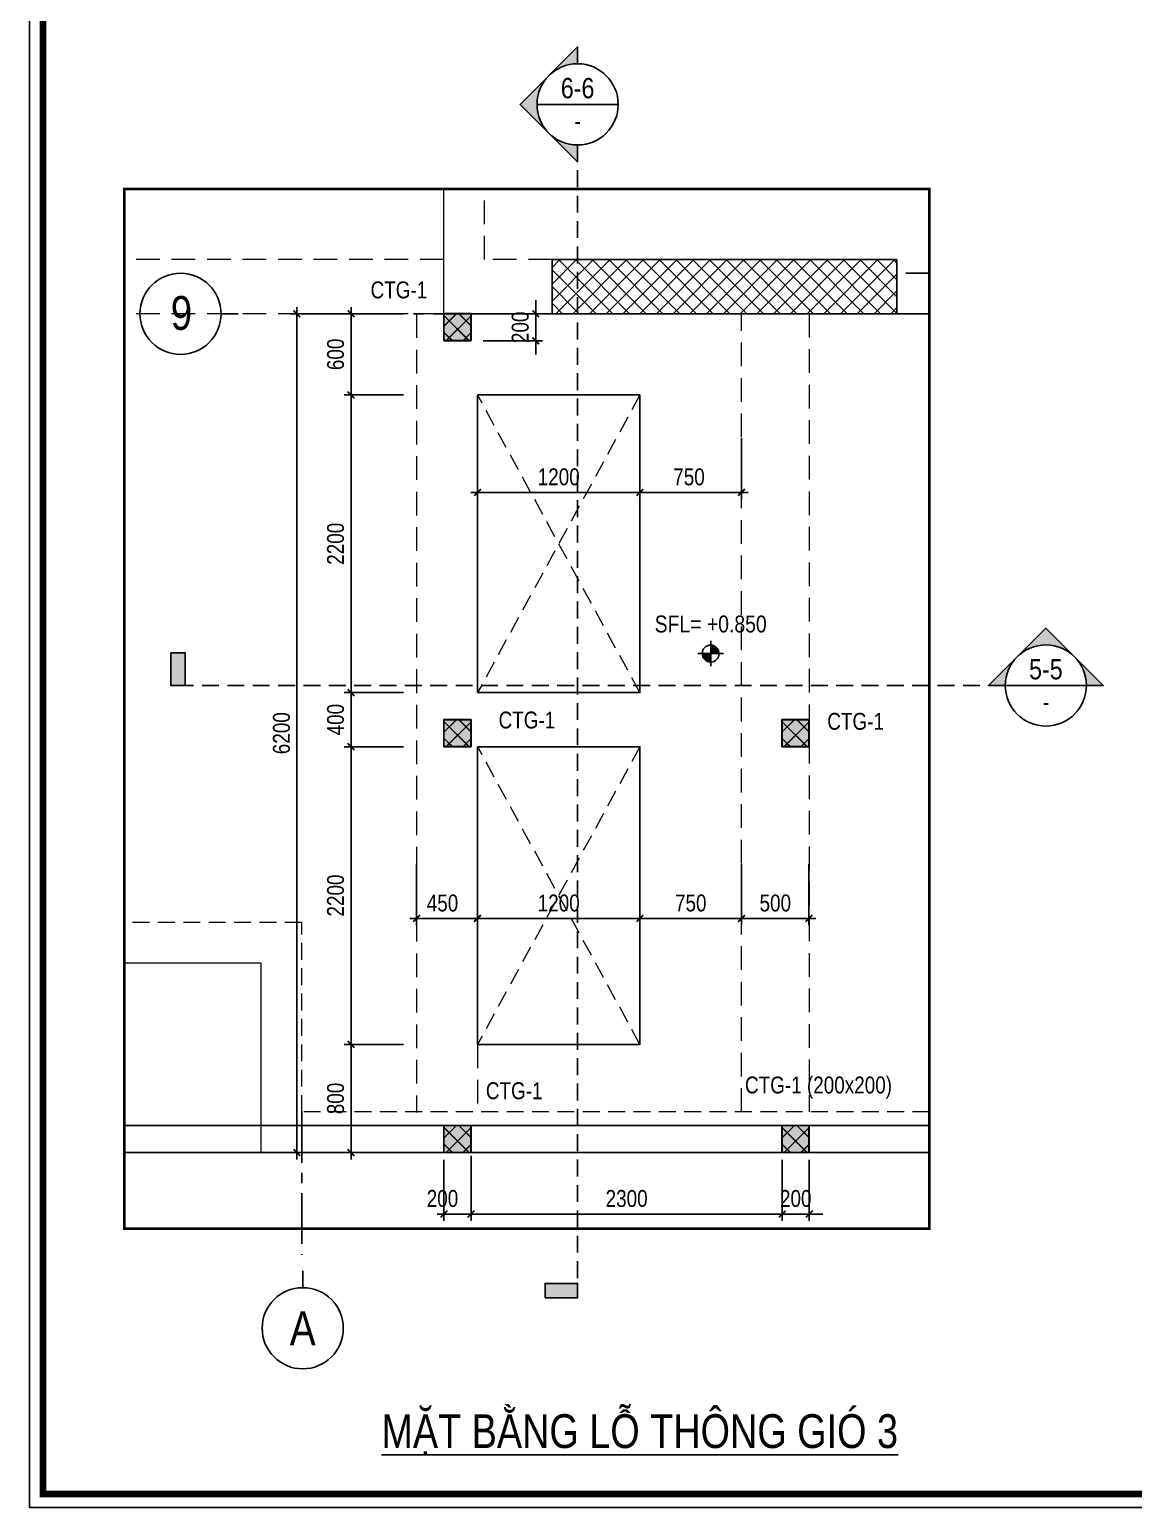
# Model space of a CAD drawing. Header units: millimetres. Extents: x -3582679 to -3542129, y 680309 to 797609.
# Drawn here: x -3582679 to -3574520, y 769409 to 780333 of the extents above; entities that cross this region are included whole.
import ezdxf
from ezdxf.enums import TextEntityAlignment as Align

# ---------------------------------------------------------------- set-up
doc = ezdxf.new("R2010")
doc.units = ezdxf.units.MM
doc.header["$LTSCALE"] = 100
doc.header["$MEASUREMENT"] = 0
for name, pattern in [('BLOCK A - CHI TIET THANG 4$0$HIDDEN', [0.375, 0.25, -0.125]), ('BLOCK B - CHI TIET THANG 5$0$$0$HIDDEN', [0.375, 0.25, -0.125]), ('CENTER', [2, 1.25, -0.25, 0.25, -0.25]), ('HIDDEN', [0.375, 0.25, -0.125])]:
    doc.linetypes.add(name, pattern=pattern)
doc.layers.get('0').update_dxf_attribs({"lineweight": 9})
for name, color, linetype, lineweight in [("'S_General_Hidden_1 Thin", 1, 'HIDDEN', 18), ('NS-Pier', 150, 'Continuous', 9), ('S_Concrete_Cont_1 Opening', 8, 'HIDDEN', 5), ('S_Concrete_Cont_2 Normal', 2, 'Continuous', 13)]:
    doc.layers.add(name, color=color, linetype=linetype, lineweight=lineweight)
for name, color, linetype in [('01PM. TEXT A', 3, 'Continuous'), ('02PM. TEXT B', 4, 'Continuous'), ('03PM. TEXT C', 1, 'Continuous'), ('04PM. THIN', 7, 'Continuous'), ('05PM. FRAME', 4, 'Continuous'), ('06PM. HIDDEN', 4, 'HIDDEN'), ('07PM. WACO', 6, 'Continuous'), ('11PM. DIM', 2, 'Continuous'), ('12PM. GRID', 8, 'CENTER'), ('13PM. HATCH', 8, 'Continuous'), ('BLOCK A - CHI TIET THANG 4$0$Ky hieu Truc', 1, 'Continuous'), ('Vach VH3', 3, 'Continuous')]:
    doc.layers.add(name, color=color, linetype=linetype)
doc.styles.add('[PMDC2013]STYLE', font='arial.ttf', dxfattribs={"width": 0.8})
doc.styles.add('BLOCK A - CHI TIET THANG 1$0$VNI-HelveC', font='VHELVCN_0.TTF')
doc.styles.add('BLOCK A - CHI TIET THANG 4$0$VNI-HelveC', font='VHELVCN_0.TTF')
doc.styles.add('BLOCK B - CHI TIET THANG 5$0$$0$Title Block Bold', font='VHELVEB_0.TTF')
doc.styles.add('BLOCK B - CHI TIET THANG 5$0$VNI-HelveCB', font='VHELVCB_0.TTF')
doc.dimstyles.new('20', dxfattribs={"dimtxt": 250, "dimasz": 200, "dimexe": 250, "dimexo": 0, "dimgap": 100, "dimtad": 1, "dimdec": 0, "dimlfac": 0.2, "dimzin": 0, "dimdsep": 46, "dimtxsty": '[PMDC2013]STYLE', "dimblk": 'TICK', "dimcen": 0, "dimdle": 300, "dimclrd": 2, "dimclre": 2, "dimclrt": 4, "dimadec": 0, "dimazin": 0, "dimtfac": 0.004, "dimtdec": 0, "dimtix": 1, "dimtmove": 2, "dimatfit": 3, "dimldrblk": 'TICK', "dimfxl": 1, "dimtvp": 0.8, "dimtolj": 1, "dimtzin": 0, "dimarcsym": 0})

# ---------------------------------------------------------------- blocks, each defined once
blk = doc.blocks.new('CHG_XX_Khung ten')
blk.add_lwpolyline([(15, 579), (826, 579), (826, 15), (15, 15)], close=True)
at = {"color": 4, "linetype": 'Continuous', "const_width": 1}
blk.add_lwpolyline([(17, 577), (824, 577), (824, 17), (17, 17)], close=True, dxfattribs=at)
blk = doc.blocks.new('*U202')
h = blk.add_hatch(color=256)
edge = h.paths.add_edge_path()
edge.add_line((-600, 0), (-849, 0))
edge.add_line((-849, 0), (0, 849))
edge.add_line((0, 849), (849, 0))
edge.add_line((849, 0), (600, 0))
edge.add_arc((0, 0), 600, 360, 540)
blk.add_hatch(color=256).paths.add_polyline_path([(-12938, 480), (-12723, 480), (-12723, 0), (-12938, 0)])
at = {"linetype": 'BLOCK B - CHI TIET THANG 5$0$$0$HIDDEN', "ltscale": 10}
blk.add_line((-600, 0), (-12938, 0), dxfattribs=at)
blk.add_line((-600, 0), (600, 0))
blk.add_lwpolyline([(-600, 0), (-849, 0), (0, 849), (849, 0), (600, 0, 1)], format="xyb", close=True)
blk.add_lwpolyline([(-12938, 480), (-12723, 480), (-12723, 0), (-12938, 0)], close=True)
blk.add_circle((0, 0), 600)
at = {"style": 'BLOCK B - CHI TIET THANG 5$0$$0$Title Block Bold', "flags": 8}
blk.add_attdef('VIEWNUMBER', text='', height=300, dxfattribs=at).set_placement((0, 0), align=Align.BOTTOM_CENTER)
blk.add_attdef('DRAWINGREFERENCE', text='', height=250, dxfattribs=at).set_placement((0, -120), align=Align.TOP_CENTER)
blk = doc.blocks.new('BLOCK A - CHI TIET THANG 1$0$13123123213')
at = {"linetype": 'ByBlock'}
h = blk.add_hatch(color=0, dxfattribs=at)
h.paths.add_polyline_path([(0, 1), (0, 0), (1, 0, 0.414214)])
h.paths.add_polyline_path([(0, 0), (-1, 0, 0.414214), (0, -1)])
at = {"color": 0, "linetype": 'ByBlock'}
for p, q in [((-1.5, 0), (1.5, 0)), ((0, -1.5), (0, 1.5))]:
    blk.add_line(p, q, dxfattribs=at)
blk.add_circle((0, 0), 1, dxfattribs=at)
at = {"color": 0, "linetype": 'ByBlock', "lineweight": -2, "style": 'BLOCK A - CHI TIET THANG 1$0$VNI-HelveC'}
for tag, p in [('TEXT1', (0, 10.5)), ('TEXT2', (0, 7)), ('TEXT3', (0, 3.5))]:
    blk.add_attdef(tag, text='', height=2, dxfattribs=at).set_placement(p, align=Align.MIDDLE_CENTER)
blk = doc.blocks.new('BLOCK A - CHI TIET THANG 4$0$HTT-Grid')
at = {"layer": '05PM. FRAME', "linetype": 'ByBlock', "lineweight": -2}
blk.add_line((0, -2.5), (0, 0), dxfattribs=at)
blk.add_circle((0, -8.5), 6, dxfattribs=at)
at = {"layer": '03PM. TEXT C', "linetype": 'ByBlock', "lineweight": -2, "style": 'BLOCK A - CHI TIET THANG 4$0$VNI-HelveC'}
blk.add_attdef('GRID', text='', height=5, dxfattribs=at).set_placement((0, -8.5), align=Align.MIDDLE)
blk = doc.blocks.new('TICK')
at = {"color": 0, "linetype": 'ByBlock'}
blk.add_line((1, 0), (-1, 0), dxfattribs=at)
at = {"color": 7, "linetype": 'ByBlock', "const_width": 0.25}
blk.add_lwpolyline([(-0.5, -0.5), (0.5, 0.5)], dxfattribs=at)
blk = doc.blocks.new('*D84')
at = {"layer": '11PM. DIM', "color": 2, "lineweight": -2, "ltscale": 0.3, "transparency": 16777216}
for p, q in [((-3579915, 778232), (-3580353, 778232)), ((-3580303, 777682), (-3580303, 778182)), ((-3579915, 777632), (-3580353, 777632))]:
    blk.add_line(p, q, dxfattribs=at)
at = {"layer": '11PM. DIM', "color": 2, "lineweight": -2, "ltscale": 0.3, "transparency": 16777216, "xscale": 50, "yscale": 50, "zscale": 50}
for p, rotation in [((-3580303, 778232), 90), ((-3580303, 777632), 270)]:
    blk.add_blockref('TICK', p, dxfattribs=dict(at, rotation=rotation))
at = {"layer": '11PM. DIM', "color": 4, "ltscale": 0.3, "transparency": 16777216, "insert": (-3580417, 777932), "char_height": 125, "attachment_point": 5, "rotation": 90, "style": '[PMDC2013]STYLE'}
blk.add_mtext('\\A1;600', dxfattribs=at)
blk = doc.blocks.new('*D85')
at = {"layer": '11PM. DIM', "color": 2, "lineweight": -2, "ltscale": 0.3, "transparency": 16777216}
for p, q in [((-3578938, 778282), (-3578938, 778332)), ((-3579327, 778232), (-3578888, 778232)), ((-3578938, 778232), (-3578938, 778032)), ((-3579327, 778032), (-3578888, 778032)), ((-3578938, 777982), (-3578938, 777932))]:
    blk.add_line(p, q, dxfattribs=at)
at = {"layer": '11PM. DIM', "color": 2, "lineweight": -2, "ltscale": 0.3, "transparency": 16777216, "xscale": 50, "yscale": 50, "zscale": 50}
for p, rotation in [((-3578938, 778232), 270), ((-3578938, 778032), 90)]:
    blk.add_blockref('TICK', p, dxfattribs=dict(at, rotation=rotation))
at = {"layer": '11PM. DIM', "color": 4, "ltscale": 0.3, "transparency": 16777216, "insert": (-3579052, 778132), "char_height": 125, "attachment_point": 5, "rotation": 90, "style": '[PMDC2013]STYLE'}
blk.add_mtext('\\A1;200', dxfattribs=at)
blk = doc.blocks.new('*D86')
at = {"layer": '11PM. DIM', "color": 2, "lineweight": -2, "ltscale": 0.3, "transparency": 16777216}
for p, q in [((-3580303, 778232), (-3580753, 778232)), ((-3580703, 772082), (-3580703, 778182)), ((-3580353, 772032), (-3580753, 772032))]:
    blk.add_line(p, q, dxfattribs=at)
at = {"layer": '11PM. DIM', "color": 2, "lineweight": -2, "ltscale": 0.3, "transparency": 16777216, "xscale": 50, "yscale": 50, "zscale": 50}
for p, rotation in [((-3580703, 778232), 90), ((-3580703, 772032), 270)]:
    blk.add_blockref('TICK', p, dxfattribs=dict(at, rotation=rotation))
at = {"layer": '11PM. DIM', "color": 4, "ltscale": 0.3, "transparency": 16777216, "insert": (-3580817, 775132), "char_height": 125, "attachment_point": 5, "rotation": 90, "style": '[PMDC2013]STYLE'}
blk.add_mtext('\\A1;6200', dxfattribs=at)
blk = doc.blocks.new('*D87')
at = {"layer": '11PM. DIM', "color": 2, "lineweight": -2, "ltscale": 0.3, "transparency": 16777216}
for p, q in [((-3579915, 777632), (-3580353, 777632)), ((-3580303, 777582), (-3580303, 775482)), ((-3579915, 775432), (-3580353, 775432))]:
    blk.add_line(p, q, dxfattribs=at)
at = {"layer": '11PM. DIM', "color": 2, "lineweight": -2, "ltscale": 0.3, "transparency": 16777216, "xscale": 50, "yscale": 50, "zscale": 50}
for p, rotation in [((-3580303, 777632), 90), ((-3580303, 775432), 270)]:
    blk.add_blockref('TICK', p, dxfattribs=dict(at, rotation=rotation))
at = {"layer": '11PM. DIM', "color": 4, "ltscale": 0.3, "transparency": 16777216, "insert": (-3580417, 776532), "char_height": 125, "attachment_point": 5, "rotation": 90, "style": '[PMDC2013]STYLE'}
blk.add_mtext('\\A1;2200', dxfattribs=at)
blk = doc.blocks.new('*D88')
at = {"layer": '11PM. DIM', "color": 2, "lineweight": -2, "ltscale": 0.3, "transparency": 16777216}
for p, q in [((-3579915, 775432), (-3580353, 775432)), ((-3580303, 775082), (-3580303, 775382)), ((-3579915, 775032), (-3580353, 775032))]:
    blk.add_line(p, q, dxfattribs=at)
at = {"layer": '11PM. DIM', "color": 2, "lineweight": -2, "ltscale": 0.3, "transparency": 16777216, "xscale": 50, "yscale": 50, "zscale": 50}
for p, rotation in [((-3580303, 775432), 90), ((-3580303, 775032), 270)]:
    blk.add_blockref('TICK', p, dxfattribs=dict(at, rotation=rotation))
at = {"layer": '11PM. DIM', "color": 4, "ltscale": 0.3, "transparency": 16777216, "insert": (-3580417, 775232), "char_height": 125, "attachment_point": 5, "rotation": 90, "style": '[PMDC2013]STYLE'}
blk.add_mtext('\\A1;400', dxfattribs=at)
blk = doc.blocks.new('*D89')
at = {"layer": '11PM. DIM', "color": 2, "lineweight": -2, "ltscale": 0.3, "transparency": 16777216}
for p, q in [((-3579915, 775032), (-3580353, 775032)), ((-3580303, 774982), (-3580303, 772882)), ((-3579915, 772832), (-3580353, 772832))]:
    blk.add_line(p, q, dxfattribs=at)
at = {"layer": '11PM. DIM', "color": 2, "lineweight": -2, "ltscale": 0.3, "transparency": 16777216, "xscale": 50, "yscale": 50, "zscale": 50}
for p, rotation in [((-3580303, 775032), 90), ((-3580303, 772832), 270)]:
    blk.add_blockref('TICK', p, dxfattribs=dict(at, rotation=rotation))
at = {"layer": '11PM. DIM', "color": 4, "ltscale": 0.3, "transparency": 16777216, "insert": (-3580417, 773932), "char_height": 125, "attachment_point": 5, "rotation": 90, "style": '[PMDC2013]STYLE'}
blk.add_mtext('\\A1;2200', dxfattribs=at)
blk = doc.blocks.new('*D90')
at = {"layer": '11PM. DIM', "color": 2, "lineweight": -2, "ltscale": 0.3, "transparency": 16777216}
for p, q in [((-3579818, 774163), (-3579818, 773713)), ((-3579369, 774163), (-3579369, 773713)), ((-3579419, 773763), (-3579768, 773763))]:
    blk.add_line(p, q, dxfattribs=at)
at = {"layer": '11PM. DIM', "color": 2, "lineweight": -2, "ltscale": 0.3, "transparency": 16777216, "xscale": 50, "yscale": 50, "zscale": 50, "rotation": 180}
blk.add_blockref('TICK', (-3579818, 773763), dxfattribs=at)
at = {"layer": '11PM. DIM', "color": 2, "lineweight": -2, "ltscale": 0.3, "transparency": 16777216, "xscale": 50, "yscale": 50, "zscale": 50}
blk.add_blockref('TICK', (-3579369, 773763), dxfattribs=at)
at = {"layer": '11PM. DIM', "color": 4, "ltscale": 0.3, "transparency": 16777216, "insert": (-3579627, 773876), "char_height": 125, "attachment_point": 5, "style": '[PMDC2013]STYLE'}
blk.add_mtext('\\A1;450', dxfattribs=at)
blk = doc.blocks.new('*D91')
at = {"layer": '11PM. DIM', "color": 2, "lineweight": -2, "ltscale": 0.3, "transparency": 16777216}
for p, q in [((-3579368, 774193), (-3579368, 773713)), ((-3578168, 774163), (-3578168, 773713)), ((-3578218, 773763), (-3579318, 773763))]:
    blk.add_line(p, q, dxfattribs=at)
at = {"layer": '11PM. DIM', "color": 2, "lineweight": -2, "ltscale": 0.3, "transparency": 16777216, "xscale": 50, "yscale": 50, "zscale": 50, "rotation": 180}
blk.add_blockref('TICK', (-3579368, 773763), dxfattribs=at)
at = {"layer": '11PM. DIM', "color": 2, "lineweight": -2, "ltscale": 0.3, "transparency": 16777216, "xscale": 50, "yscale": 50, "zscale": 50}
blk.add_blockref('TICK', (-3578168, 773763), dxfattribs=at)
at = {"layer": '11PM. DIM', "color": 4, "ltscale": 0.3, "transparency": 16777216, "insert": (-3578768, 773876), "char_height": 125, "attachment_point": 5, "style": '[PMDC2013]STYLE'}
blk.add_mtext('\\A1;1200', dxfattribs=at)
blk = doc.blocks.new('*D92')
at = {"layer": '11PM. DIM', "color": 2, "lineweight": -2, "ltscale": 0.3, "transparency": 16777216}
for p, q in [((-3578168, 774163), (-3578168, 773713)), ((-3577417, 774163), (-3577417, 773713)), ((-3578118, 773763), (-3577467, 773763))]:
    blk.add_line(p, q, dxfattribs=at)
at = {"layer": '11PM. DIM', "color": 2, "lineweight": -2, "ltscale": 0.3, "transparency": 16777216, "xscale": 50, "yscale": 50, "zscale": 50, "rotation": 180}
blk.add_blockref('TICK', (-3578168, 773763), dxfattribs=at)
at = {"layer": '11PM. DIM', "color": 2, "lineweight": -2, "ltscale": 0.3, "transparency": 16777216, "xscale": 50, "yscale": 50, "zscale": 50}
blk.add_blockref('TICK', (-3577417, 773763), dxfattribs=at)
at = {"layer": '11PM. DIM', "color": 4, "ltscale": 0.3, "transparency": 16777216, "insert": (-3577792, 773876), "char_height": 125, "attachment_point": 5, "style": '[PMDC2013]STYLE'}
blk.add_mtext('\\A1;750', dxfattribs=at)
blk = doc.blocks.new('*D93')
at = {"layer": '11PM. DIM', "color": 2, "lineweight": -2, "ltscale": 0.3, "transparency": 16777216}
for p, q in [((-3577417, 774163), (-3577417, 773713)), ((-3576918, 774163), (-3576918, 773713)), ((-3576968, 773763), (-3577367, 773763))]:
    blk.add_line(p, q, dxfattribs=at)
at = {"layer": '11PM. DIM', "color": 2, "lineweight": -2, "ltscale": 0.3, "transparency": 16777216, "xscale": 50, "yscale": 50, "zscale": 50, "rotation": 180}
blk.add_blockref('TICK', (-3577417, 773763), dxfattribs=at)
at = {"layer": '11PM. DIM', "color": 2, "lineweight": -2, "ltscale": 0.3, "transparency": 16777216, "xscale": 50, "yscale": 50, "zscale": 50}
blk.add_blockref('TICK', (-3576918, 773763), dxfattribs=at)
at = {"layer": '11PM. DIM', "color": 4, "ltscale": 0.3, "transparency": 16777216, "insert": (-3577167, 773876), "char_height": 125, "attachment_point": 5, "style": '[PMDC2013]STYLE'}
blk.add_mtext('\\A1;500', dxfattribs=at)
blk = doc.blocks.new('*D94')
at = {"layer": '11PM. DIM', "color": 2, "lineweight": -2, "ltscale": 0.3, "transparency": 16777216}
for p, q in [((-3579368, 777312), (-3579368, 776862)), ((-3578168, 777312), (-3578168, 776862)), ((-3578218, 776912), (-3579318, 776912))]:
    blk.add_line(p, q, dxfattribs=at)
at = {"layer": '11PM. DIM', "color": 2, "lineweight": -2, "ltscale": 0.3, "transparency": 16777216, "xscale": 50, "yscale": 50, "zscale": 50, "rotation": 180}
blk.add_blockref('TICK', (-3579368, 776912), dxfattribs=at)
at = {"layer": '11PM. DIM', "color": 2, "lineweight": -2, "ltscale": 0.3, "transparency": 16777216, "xscale": 50, "yscale": 50, "zscale": 50}
blk.add_blockref('TICK', (-3578168, 776912), dxfattribs=at)
at = {"layer": '11PM. DIM', "color": 4, "ltscale": 0.3, "transparency": 16777216, "insert": (-3578768, 777026), "char_height": 125, "attachment_point": 5, "style": '[PMDC2013]STYLE'}
blk.add_mtext('\\A1;1200', dxfattribs=at)
blk = doc.blocks.new('*D95')
at = {"layer": '11PM. DIM', "color": 2, "lineweight": -2, "ltscale": 0.3, "transparency": 16777216}
for p, q in [((-3578168, 777312), (-3578168, 776862)), ((-3577417, 777312), (-3577417, 776862)), ((-3578118, 776912), (-3577467, 776912))]:
    blk.add_line(p, q, dxfattribs=at)
at = {"layer": '11PM. DIM', "color": 2, "lineweight": -2, "ltscale": 0.3, "transparency": 16777216, "xscale": 50, "yscale": 50, "zscale": 50, "rotation": 180}
blk.add_blockref('TICK', (-3578168, 776912), dxfattribs=at)
at = {"layer": '11PM. DIM', "color": 2, "lineweight": -2, "ltscale": 0.3, "transparency": 16777216, "xscale": 50, "yscale": 50, "zscale": 50}
blk.add_blockref('TICK', (-3577417, 776912), dxfattribs=at)
at = {"layer": '11PM. DIM', "color": 4, "ltscale": 0.3, "transparency": 16777216, "insert": (-3577805, 777026), "char_height": 125, "attachment_point": 5, "style": '[PMDC2013]STYLE'}
blk.add_mtext('\\A1;750', dxfattribs=at)
blk = doc.blocks.new('*U211')
h = blk.add_hatch(color=256)
edge = h.paths.add_edge_path()
edge.add_line((0, -600), (0, -849))
edge.add_line((0, -849), (-849, 0))
edge.add_line((-849, 0), (0, 849))
edge.add_line((0, 849), (0, 600))
edge.add_arc((0, 0), 600, 90, 270)
blk.add_hatch(color=256).paths.add_polyline_path([(-480, -17645), (-480, -17431), (0, -17431), (0, -17645)])
blk.add_line((-600, 0), (600, 0))
at = {"linetype": 'BLOCK B - CHI TIET THANG 5$0$$0$HIDDEN', "ltscale": 10}
blk.add_line((0, -600), (0, -17645), dxfattribs=at)
blk.add_lwpolyline([(0, -600), (0, -849), (-849, 0), (0, 849), (0, 600, 1)], format="xyb", close=True)
blk.add_lwpolyline([(-480, -17645), (-480, -17431), (0, -17431), (0, -17645)], close=True)
blk.add_circle((0, 0), 600)
at = {"style": 'BLOCK B - CHI TIET THANG 5$0$$0$Title Block Bold', "flags": 8}
blk.add_attdef('VIEWNUMBER', text='', height=300, dxfattribs=at).set_placement((0, 0), align=Align.BOTTOM_CENTER)
blk.add_attdef('DRAWINGREFERENCE', text='', height=250, dxfattribs=at).set_placement((0, -120), align=Align.TOP_CENTER)
blk = doc.blocks.new('*D203')
at = {"layer": '11PM. DIM', "color": 2, "lineweight": -2, "ltscale": 0.3, "transparency": 16777216}
for p, q in [((-3579915, 772832), (-3580353, 772832)), ((-3580303, 772082), (-3580303, 772782)), ((-3579915, 772032), (-3580353, 772032))]:
    blk.add_line(p, q, dxfattribs=at)
at = {"layer": '11PM. DIM', "color": 2, "lineweight": -2, "ltscale": 0.3, "transparency": 16777216, "xscale": 50, "yscale": 50, "zscale": 50}
for p, rotation in [((-3580303, 772832), 90), ((-3580303, 772032), 270)]:
    blk.add_blockref('TICK', p, dxfattribs=dict(at, rotation=rotation))
at = {"layer": '11PM. DIM', "color": 4, "ltscale": 0.3, "transparency": 16777216, "insert": (-3580417, 772432), "char_height": 125, "attachment_point": 5, "rotation": 90, "style": '[PMDC2013]STYLE'}
blk.add_mtext('\\A1;800', dxfattribs=at)
blk = doc.blocks.new('*D204')
at = {"layer": '11PM. DIM', "color": 2, "lineweight": -2, "ltscale": 0.3, "transparency": 16777216}
for p, q in [((-3579616, 771978), (-3579616, 771528)), ((-3579416, 771978), (-3579416, 771528)), ((-3579466, 771578), (-3579566, 771578))]:
    blk.add_line(p, q, dxfattribs=at)
at = {"layer": '11PM. DIM', "color": 2, "lineweight": -2, "ltscale": 0.3, "transparency": 16777216, "xscale": 50, "yscale": 50, "zscale": 50, "rotation": 180}
blk.add_blockref('TICK', (-3579616, 771578), dxfattribs=at)
at = {"layer": '11PM. DIM', "color": 2, "lineweight": -2, "ltscale": 0.3, "transparency": 16777216, "xscale": 50, "yscale": 50, "zscale": 50}
blk.add_blockref('TICK', (-3579416, 771578), dxfattribs=at)
at = {"layer": '11PM. DIM', "color": 4, "ltscale": 0.3, "transparency": 16777216, "insert": (-3579627, 771692), "char_height": 125, "attachment_point": 5, "style": '[PMDC2013]STYLE'}
blk.add_mtext('\\A1;200', dxfattribs=at)
blk = doc.blocks.new('*D205')
at = {"layer": '11PM. DIM', "color": 2, "lineweight": -2, "ltscale": 0.3, "transparency": 16777216}
for p, q in [((-3579416, 772009), (-3579416, 771528)), ((-3577116, 771978), (-3577116, 771528)), ((-3577166, 771578), (-3579366, 771578))]:
    blk.add_line(p, q, dxfattribs=at)
at = {"layer": '11PM. DIM', "color": 2, "lineweight": -2, "ltscale": 0.3, "transparency": 16777216, "xscale": 50, "yscale": 50, "zscale": 50, "rotation": 180}
blk.add_blockref('TICK', (-3579416, 771578), dxfattribs=at)
at = {"layer": '11PM. DIM', "color": 2, "lineweight": -2, "ltscale": 0.3, "transparency": 16777216, "xscale": 50, "yscale": 50, "zscale": 50}
blk.add_blockref('TICK', (-3577116, 771578), dxfattribs=at)
at = {"layer": '11PM. DIM', "color": 4, "ltscale": 0.3, "transparency": 16777216, "insert": (-3578266, 771692), "char_height": 125, "attachment_point": 5, "style": '[PMDC2013]STYLE'}
blk.add_mtext('\\A1;2300', dxfattribs=at)
blk = doc.blocks.new('*D206')
at = {"layer": '11PM. DIM', "color": 2, "lineweight": -2, "ltscale": 0.3, "transparency": 16777216}
for p, q in [((-3577116, 771978), (-3577116, 771528)), ((-3576916, 771978), (-3576916, 771528)), ((-3577166, 771578), (-3577216, 771578)), ((-3577116, 771578), (-3576916, 771578)), ((-3576866, 771578), (-3576816, 771578))]:
    blk.add_line(p, q, dxfattribs=at)
at = {"layer": '11PM. DIM', "color": 2, "lineweight": -2, "ltscale": 0.3, "transparency": 16777216, "xscale": 50, "yscale": 50, "zscale": 50}
blk.add_blockref('TICK', (-3577116, 771578), dxfattribs=at)
at = {"layer": '11PM. DIM', "color": 2, "lineweight": -2, "ltscale": 0.3, "transparency": 16777216, "xscale": 50, "yscale": 50, "zscale": 50, "rotation": 180}
blk.add_blockref('TICK', (-3576916, 771578), dxfattribs=at)
at = {"layer": '11PM. DIM', "color": 4, "ltscale": 0.3, "transparency": 16777216, "insert": (-3577016, 771692), "char_height": 125, "attachment_point": 5, "style": '[PMDC2013]STYLE'}
blk.add_mtext('\\A1;200', dxfattribs=at)
blk = doc.blocks.new('cot thong gio')
at = {"layer": 'S_Concrete_Cont_2 Normal', "color": 3, "ltscale": 0.8}
blk.add_lwpolyline([(-100, -70), (100, -70), (100, 130), (-100, 130)], close=True, dxfattribs=at)
blk.add_solid([(-100, 130), (-100, -70), (100, 130), (100, -70)], dxfattribs=at)

msp = doc.modelspace()

# ---------------------------------------------------------------- block references
at = {"layer": '04PM. THIN', "xscale": 50, "yscale": 50, "zscale": 50}
msp.add_blockref('CHG_XX_Khung ten', (-3583429.2, 768659.1), dxfattribs=at)

# ---------------------------------------------------------------- next in the draw order: hatches: boundary and pattern name
at = {"layer": '13PM. HATCH'}
h = msp.add_hatch(dxfattribs=at)
h.set_pattern_fill('ANSI37', color=256, scale=700, style=0)
h.set_pattern_definition([(45, (-47181.09, -14878.92), (-61.8718434, 61.8718434), []), (135, (-47181.09, -14878.92), (-61.8718434, -61.8718434), [])])
h.paths.add_polyline_path([(-3578817.5, 778632.1), (-3578817.5, 778232.1), (-3576267.5, 778232.1), (-3576267.5, 778632.1)])
h = msp.add_hatch(dxfattribs=at)
h.set_pattern_fill('ANSI37', color=256, scale=700, style=0)
h.set_pattern_definition([(45, (-27020.17, -28382.73), (-61.8718434, 61.8718434), []), (135, (-27020.17, -28382.73), (-61.8718434, -61.8718434), [])])
h.paths.add_polyline_path([(-3579617.5, 778032.2), (-3579417.5, 778032.2), (-3579417.5, 778232.2), (-3579617.5, 778232.2)])
h = msp.add_hatch(dxfattribs=at)
h.set_pattern_fill('ANSI37', color=256, scale=700, style=0)
h.set_pattern_definition([(45, (-27018.77, -28381.44), (-61.8718434, 61.8718434), []), (135, (-27018.77, -28381.44), (-61.8718434, -61.8718434), [])])
h.paths.add_polyline_path([(-3579616.1, 778033.4), (-3579416.1, 778033.4), (-3579416.1, 778233.4), (-3579616.1, 778233.4)])
h = msp.add_hatch(dxfattribs=at)
h.set_pattern_fill('ANSI37', color=256, scale=700, style=0)
h.set_pattern_definition([(45, (-27020.17, -31383.14), (-61.8718434, 61.8718434), []), (135, (-27020.17, -31383.14), (-61.8718434, -61.8718434), [])])
h.paths.add_polyline_path([(-3579617.5, 775031.7), (-3579417.5, 775031.7), (-3579417.5, 775231.7), (-3579617.5, 775231.7)])
h = msp.add_hatch(dxfattribs=at)
h.set_pattern_fill('ANSI37', color=256, scale=700, style=0)
h.set_pattern_definition([(45, (-27018.77, -31381.85), (-61.8718434, 61.8718434), []), (135, (-27018.77, -31381.85), (-61.8718434, -61.8718434), [])])
h.paths.add_polyline_path([(-3579616.1, 775033), (-3579416.1, 775033), (-3579416.1, 775233), (-3579616.1, 775233)])
h = msp.add_hatch(dxfattribs=at)
h.set_pattern_fill('ANSI37', color=256, scale=700, style=0)
h.set_pattern_definition([(45, (-24521.77, -31383.14), (-61.8718434, 61.8718434), []), (135, (-24521.77, -31383.14), (-61.8718434, -61.8718434), [])])
h.paths.add_polyline_path([(-3577119.1, 775031.7), (-3576919.1, 775031.7), (-3576919.1, 775231.7), (-3577119.1, 775231.7)])
h = msp.add_hatch(dxfattribs=at)
h.set_pattern_fill('ANSI37', color=256, scale=700, style=0)
h.set_pattern_definition([(45, (-24520.37, -31381.85), (-61.8718434, 61.8718434), []), (135, (-24520.37, -31381.85), (-61.8718434, -61.8718434), [])])
h.paths.add_polyline_path([(-3577117.7, 775033), (-3576917.7, 775033), (-3576917.7, 775233), (-3577117.7, 775233)])
h = msp.add_hatch(dxfattribs=at)
h.set_pattern_fill('ANSI37', color=256, scale=700, style=0)
h.set_pattern_definition([(45, (-27020.17, -34382.73), (-61.8718434, 61.8718434), []), (135, (-27020.17, -34382.73), (-61.8718434, -61.8718434), [])])
h.paths.add_polyline_path([(-3579617.5, 772032.2), (-3579417.5, 772032.2), (-3579417.5, 772232.2), (-3579617.5, 772232.2)])
h = msp.add_hatch(dxfattribs=at)
h.set_pattern_fill('ANSI37', color=256, scale=700, style=0)
h.set_pattern_definition([(45, (-27018.77, -34381.44), (-61.8718434, 61.8718434), []), (135, (-27018.77, -34381.44), (-61.8718434, -61.8718434), [])])
h.paths.add_polyline_path([(-3579616.1, 772033.4), (-3579416.1, 772033.4), (-3579416.1, 772233.4), (-3579616.1, 772233.4)])
h = msp.add_hatch(dxfattribs=at)
h.set_pattern_fill('ANSI37', color=256, scale=700, style=0)
h.set_pattern_definition([(45, (-24521.77, -34382.73), (-61.8718434, 61.8718434), []), (135, (-24521.77, -34382.73), (-61.8718434, -61.8718434), [])])
h.paths.add_polyline_path([(-3577119.1, 772032.2), (-3576919.1, 772032.2), (-3576919.1, 772232.2), (-3577119.1, 772232.2)])
h = msp.add_hatch(dxfattribs=at)
h.set_pattern_fill('ANSI37', color=256, scale=700, style=0)
h.set_pattern_definition([(45, (-24520.37, -34381.44), (-61.8718434, 61.8718434), []), (135, (-24520.37, -34381.44), (-61.8718434, -61.8718434), [])])
h.paths.add_polyline_path([(-3577117.7, 772033.4), (-3576917.7, 772033.4), (-3576917.7, 772233.4), (-3577117.7, 772233.4)])

# ---------------------------------------------------------------- next in the draw order: linework, layer by layer
at = {"layer": "'S_General_Hidden_1 Thin", "ltscale": 7}
for p, q in [((-3579317.4, 778632.1), (-3579317.4, 779153.4)), ((-3579617.4, 778632.1), (-3581978.6, 778632.1)), ((-3578817.5, 778632.1), (-3579317.4, 778632.1)), ((-3576027.6, 778532.2), (-3576267.5, 778532.2)), ((-3579617.4, 778232.1), (-3581978.6, 778232.1)), ((-3579818.3, 778229), (-3579818.3, 772329)), ((-3577417.1, 772332.1), (-3577417.1, 778232.1)), ((-3576917.5, 778232.1), (-3576917.5, 772332.1)), ((-3579367.5, 772832.1), (-3579367.5, 772331))]:
    msp.add_line(p, q, dxfattribs=at)
at = {"linetype": 'BLOCK A - CHI TIET THANG 4$0$HIDDEN', "ltscale": 10, "const_width": 20}
msp.add_lwpolyline([(-3581978.6, 779153.4), (-3576027.6, 779153.4), (-3576027.6, 771470), (-3581978.6, 771470)], close=True, dxfattribs=at)
at = {"layer": '05PM. FRAME', "ltscale": 0.25}
msp.add_line((-3579617.4, 778232.1), (-3576027.6, 778232.1), dxfattribs=at)
for points in [[(-3576267.5, 778632.1), (-3576267.5, 778232.1), (-3578817.5, 778232.1), (-3578817.5, 778632.1)], [(-3579617.5, 778032.2), (-3579417.5, 778032.2), (-3579417.5, 778232.2), (-3579617.5, 778232.2)], [(-3579367.5, 775432.1), (-3578167.5, 775432.1), (-3578167.5, 777632.1), (-3579367.5, 777632.1)], [(-3579617.5, 775031.7), (-3579417.5, 775031.7), (-3579417.5, 775231.7), (-3579617.5, 775231.7)], [(-3579615.9, 775031.7), (-3579415.9, 775031.7), (-3579415.9, 775231.7), (-3579615.9, 775231.7)], [(-3577119.1, 775031.7), (-3576919.1, 775031.7), (-3576919.1, 775231.7), (-3577119.1, 775231.7)], [(-3577117.5, 775031.7), (-3576917.5, 775031.7), (-3576917.5, 775231.7), (-3577117.5, 775231.7)], [(-3577115.9, 775031.7), (-3576915.9, 775031.7), (-3576915.9, 775231.7), (-3577115.9, 775231.7)], [(-3579367.5, 772832.1), (-3578167.5, 772832.1), (-3578167.5, 775032.1), (-3579367.5, 775032.1)], [(-3579617.5, 772032.2), (-3579417.5, 772032.2), (-3579417.5, 772232.2), (-3579617.5, 772232.2)], [(-3579615.9, 772032.1), (-3579415.9, 772032.1), (-3579415.9, 772232.1), (-3579615.9, 772232.1)], [(-3577119.1, 772032.2), (-3576919.1, 772032.2), (-3576919.1, 772232.2), (-3577119.1, 772232.2)], [(-3577117.5, 772032.1), (-3576917.5, 772032.1), (-3576917.5, 772232.1), (-3577117.5, 772232.1)], [(-3577115.9, 772032.1), (-3576915.9, 772032.1), (-3576915.9, 772232.1), (-3577115.9, 772232.1)]]:
    msp.add_lwpolyline(points, close=True, dxfattribs=at)
at = {"layer": '06PM. HIDDEN', "linetype": 'HIDDEN', "ltscale": 7}
msp.add_line((-3576027.6, 778532.1), (-3576267.5, 778532.1), dxfattribs=at)
at = {"layer": '07PM. WACO'}
for points in [[(-3579617.5, 778032.5), (-3579417.5, 778032.5), (-3579417.5, 778232.5), (-3579617.5, 778232.5)], [(-3579616.1, 778033.4), (-3579416.1, 778033.4), (-3579416.1, 778233.4), (-3579616.1, 778233.4)], [(-3579617.5, 775032.1), (-3579417.5, 775032.1), (-3579417.5, 775232.1), (-3579617.5, 775232.1)], [(-3579616.1, 775033), (-3579416.1, 775033), (-3579416.1, 775233), (-3579616.1, 775233)], [(-3577119.1, 775032.1), (-3576919.1, 775032.1), (-3576919.1, 775232.1), (-3577119.1, 775232.1)], [(-3577117.7, 775033), (-3576917.7, 775033), (-3576917.7, 775233), (-3577117.7, 775233)], [(-3579617.5, 772032.5), (-3579417.5, 772032.5), (-3579417.5, 772232.5), (-3579617.5, 772232.5)], [(-3579616.1, 772033.4), (-3579416.1, 772033.4), (-3579416.1, 772233.4), (-3579616.1, 772233.4)], [(-3579615.9, 772032.1), (-3579415.9, 772032.1), (-3579415.9, 772232.1), (-3579615.9, 772232.1)], [(-3577119.1, 772032.5), (-3576919.1, 772032.5), (-3576919.1, 772232.5), (-3577119.1, 772232.5)], [(-3577117.7, 772033.4), (-3576917.7, 772033.4), (-3576917.7, 772233.4), (-3577117.7, 772233.4)], [(-3577115.9, 772032.1), (-3576915.9, 772032.1), (-3576915.9, 772232.1), (-3577115.9, 772232.1)]]:
    msp.add_lwpolyline(points, close=True, dxfattribs=at)
at = {"layer": '12PM. GRID', "ltscale": 3}
for p, q in [((-3580290.1, 778232.1), (-3576027.6, 778232.1)), ((-3580667.5, 772332.1), (-3580667.5, 771277))]:
    msp.add_line(p, q, dxfattribs=at)
at = {"layer": 'NS-Pier', "linetype": 'HIDDEN', "ltscale": 5}
msp.add_lwpolyline([(-3576027.6, 772332.1), (-3580667.5, 772332.1), (-3580667.5, 773732.1), (-3581978.6, 773732.1)], dxfattribs=at)
at = {"layer": 'NS-Pier', "linetype": 'Continuous', "ltscale": 5}
msp.add_lwpolyline([(-3576027.6, 772032.1), (-3580967.5, 772032.1), (-3580967.5, 773432.1), (-3581978.6, 773432.1)], dxfattribs=at)
at = {"layer": 'S_Concrete_Cont_1 Opening', "ltscale": 5}
for p, q in [((-3578167.5, 775432.1), (-3579367.5, 777632.1)), ((-3578167.5, 777632.1), (-3579367.5, 775432.1)), ((-3578167.5, 775032.1), (-3579367.5, 772832.1)), ((-3578167.5, 772832.1), (-3579364.4, 775027))]:
    msp.add_line(p, q, dxfattribs=at)
at = {"layer": 'S_Concrete_Cont_2 Normal'}
for p, q in [((-3579617.4, 778232.2), (-3579617.4, 779153.4)), ((-3576027.6, 778232.2), (-3579617.4, 778232.2))]:
    msp.add_line(p, q, dxfattribs=at)
at = {"layer": 'Vach VH3'}
for p, q in [((-3581978.6, 772232.1), (-3576027.6, 772232.1)), ((-3581978.6, 772032.1), (-3576027.6, 772032.1))]:
    msp.add_line(p, q, dxfattribs=at)

# ---------------------------------------------------------------- next in the draw order: block references
at = {"layer": '02PM. TEXT B'}
ref = msp.add_blockref('BLOCK A - CHI TIET THANG 1$0$13123123213', (-3577644.7, 775720.6), dxfattribs=dict(at, xscale=62.5, yscale=62.5, zscale=62.5))
ref.add_attrib('TEXT3', 'SFL= +0.850', dxfattribs={"layer": '0', "color": 0, "linetype": 'ByBlock', "lineweight": -2, "height": 125, "style": 'BLOCK A - CHI TIET THANG 1$0$VNI-HelveC'}).set_placement((-3577644.7, 775939.3), align=Align.MIDDLE_CENTER)
at = {"layer": '07PM. WACO'}
ref = msp.add_blockref('*U211', (-3578628.4, 779779.9), dxfattribs=dict(at, xscale=0.5, yscale=0.5, zscale=0.5))
ref.add_attrib('VIEWNUMBER', '6-6', dxfattribs={"layer": '0', "height": 150, "style": 'BLOCK B - CHI TIET THANG 5$0$VNI-HelveCB'}).set_placement((-3578628.4, 779779.9), align=Align.BOTTOM_CENTER)
ref.add_attrib('DRAWINGREFERENCE', '-', dxfattribs={"layer": '0', "height": 125, "style": 'BLOCK B - CHI TIET THANG 5$0$VNI-HelveCB'}).set_placement((-3578628.4, 779719.9), align=Align.TOP_CENTER)
ref = msp.add_blockref('*U202', (-3575167.1, 775484.9), dxfattribs=dict(at, xscale=0.5, yscale=0.5, zscale=0.5))
ref.add_attrib('VIEWNUMBER', '5-5', dxfattribs={"layer": '0', "height": 150, "style": 'BLOCK B - CHI TIET THANG 5$0$VNI-HelveCB'}).set_placement((-3575167.1, 775484.9), align=Align.BOTTOM_CENTER)
ref.add_attrib('DRAWINGREFERENCE', '-', dxfattribs={"layer": '0', "height": 125, "style": 'BLOCK B - CHI TIET THANG 5$0$VNI-HelveCB'}).set_placement((-3575167.1, 775424.9), align=Align.TOP_CENTER)
at = {"layer": 'BLOCK A - CHI TIET THANG 4$0$Ky hieu Truc'}
ref = msp.add_blockref('BLOCK A - CHI TIET THANG 4$0$HTT-Grid', (-3581138, 778232.1), dxfattribs=dict(at, xscale=50.00000000000003, yscale=50.00000000000003, zscale=50.00000000000003, rotation=270))
ref.add_attrib('GRID', '9', dxfattribs={"layer": '0', "linetype": 'ByBlock', "lineweight": -2, "height": 250, "style": 'BLOCK A - CHI TIET THANG 4$0$VNI-HelveC'}).set_placement((-3581556.6, 778238.5), align=Align.MIDDLE)
ref = msp.add_blockref('BLOCK A - CHI TIET THANG 4$0$HTT-Grid', (-3580660.1, 771158.5), dxfattribs=dict(at, xscale=50, yscale=50, zscale=50))
ref.add_attrib('GRID', 'A', dxfattribs={"layer": '0', "linetype": 'ByBlock', "lineweight": -2, "height": 250, "style": 'BLOCK A - CHI TIET THANG 4$0$VNI-HelveC'}).set_placement((-3580660.1, 770733.5), align=Align.MIDDLE)
at = {"layer": 'S_Concrete_Cont_2 Normal'}
for p in [(-3579517.5, 778102.1), (-3579517.5, 775101.7), (-3577019.1, 775101.7), (-3579517.5, 772102.1), (-3577019.1, 772102.1)]:
    msp.add_blockref('cot thong gio', p, dxfattribs=at)

# ---------------------------------------------------------------- next in the draw order: texts
at = {"layer": '01PM. TEXT A', "style": '[PMDC2013]STYLE', "width": 0.8}
for s, p in [('CTG-1', (-3580158.8, 778346.1, 0)), ('CTG-1', (-3579212.6, 775166.8)), ('CTG-1', (-3576782.9, 775157.2)), ('CTG-1', (-3579306.5, 772426.7, 0)), ('CTG-1 (200x200)', (-3577391.1, 772469.2, 0))]:
    msp.add_text(s, height=125, dxfattribs=at).set_placement(p)
msp.add_text('%%UMẶT BẰNG LỖ THÔNG GIÓ 3', height=250, dxfattribs=at).set_placement((-3578169.3, 769848.2), align=Align.CENTER)

# ---------------------------------------------------------------- next in the draw order: dimensions: what is measured, and where the dimension line sits
at = {"layer": '11PM. DIM', "ltscale": 0.3}
for base, p1, p2, angle, picture, middle in [((-3578938.1, 778032.1), (-3579326.9, 778232.1), (-3579326.9, 778032.1), 270, '*D85', (-3579051.9, 778132.1)), ((-3580703.5, 778232.1), (-3580353.5, 772032.1), (-3580303.5, 778232.1), 90, '*D86', (-3580817.3, 775132.1)), ((-3580303.5, 778232.1), (-3579914.7, 777632.1), (-3579914.7, 778232.1), 90, '*D84', (-3580417.3, 777932.1)), ((-3580303.5, 775432.1), (-3579914.7, 777632.1), (-3579914.7, 775432.1), 270, '*D87', (-3580417.3, 776532.1)), ((-3579367.5, 776912.3), (-3578167.5, 777312.3), (-3579367.5, 777312.3), 180, '*D94', (-3578767.5, 777026.1)), ((-3580303.5, 775432.1), (-3579914.7, 775032), (-3579914.7, 775432.1), 90, '*D88', (-3580417.3, 775232.1)), ((-3580303.5, 772832.1), (-3579914.7, 775032), (-3579914.7, 772832.1), 270, '*D89', (-3580417.3, 773932.1)), ((-3579367.5, 773762.7), (-3578167.5, 774162.7), (-3579367.5, 774193.1), 180, '*D91', (-3578767.5, 773876.5)), ((-3577417.1, 773762.7), (-3576917.5, 774162.7), (-3577417.1, 774162.7), 180, '*D93', (-3577167.3, 773876.5)), ((-3580303.5, 772832.1), (-3579914.7, 772032.1), (-3579914.7, 772832.1), 90, '*D203', (-3580417.3, 772432.1)), ((-3579415.9, 771578.4), (-3577115.9, 771978.4), (-3579415.9, 772008.9), 180, '*D205', (-3578265.9, 771692.3))]:
    dim = msp.add_linear_dim(base=base, p1=p1, p2=p2, angle=angle, dimstyle='20', override={"dimscale": 0.5, "dimasz": 100, "dimexe": 100, "dimlfac": 1, "dimdle": 100}, dxfattribs=at)
    dim.commit()
    dim.dimension.update_dxf_attribs({"geometry": picture, "text_midpoint": middle})
dim = msp.add_linear_dim(base=(-3577417.1, 776912.3), p1=(-3578167.5, 777312.3), p2=(-3577417.1, 777312.3), dimstyle='20', override={"dimscale": 0.5, "dimasz": 100, "dimexe": 100, "dimlfac": 1, "dimdle": 100}, dxfattribs=at)
dim.commit()
dim.dimension.update_dxf_attribs({"geometry": '*D95', "text_midpoint": (-3577804.7, 777026.1), "dimtype": 160})
for base, p1, p2, picture, middle in [((-3579818.3, 773762.7), (-3579368.5, 774162.7), (-3579818.3, 774162.7), '*D90', (-3579627.1, 773876.5)), ((-3579615.9, 771578.4), (-3579415.9, 771978.4), (-3579615.9, 771978.4), '*D204', (-3579627.1, 771692.2))]:
    dim = msp.add_linear_dim(base=base, p1=p1, p2=p2, angle=180, dimstyle='20', override={"dimscale": 0.5, "dimasz": 100, "dimexe": 100, "dimlfac": 1, "dimdle": 100}, dxfattribs=at)
    dim.commit()
    dim.dimension.update_dxf_attribs({"geometry": picture, "text_midpoint": middle, "dimtype": 160})
for base, p1, p2, picture, middle in [((-3577417.1, 773762.7), (-3578167.5, 774162.7), (-3577417.1, 774162.7), '*D92', (-3577792.3, 773876.5)), ((-3576915.9, 771578.4), (-3577115.9, 771978.4), (-3576915.9, 771978.4), '*D206', (-3577015.9, 771692.2))]:
    dim = msp.add_linear_dim(base=base, p1=p1, p2=p2, dimstyle='20', override={"dimscale": 0.5, "dimasz": 100, "dimexe": 100, "dimlfac": 1, "dimdle": 100}, dxfattribs=at)
    dim.commit()
    dim.dimension.update_dxf_attribs({"geometry": picture, "text_midpoint": middle})

doc.saveas('drawing.dxf')
